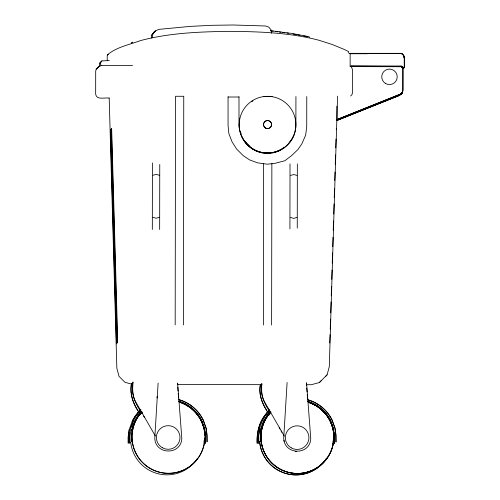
<?xml version="1.0" encoding="UTF-8"?>
<svg xmlns="http://www.w3.org/2000/svg" width="500" height="500" viewBox="0 0 500 500"><rect width="100%" height="100%" fill="white"/><g stroke="black" fill="none" stroke-linecap="round" stroke-linejoin="round"><path stroke-width="0.75" d="M107.219 60.375L107.225 55.719L108.281 54.094M228.062 96.675L228.062 125.262L228.85 133.512L232.037 141.775L236.562 148.975L243.219 155.644L249.613 159.919L257.606 162.856L267.206 164.2L274.675 163.412L284.812 160.756L291.488 155.706L297.894 149.581L301.9 143.725L305.65 135.2L306.725 126.675L306.769 96.544M238.994 96.688L238.994 126.062C239.944 134.475 243.581 142.8 250.7 147.775A27.831 27.812 -7.1 0 0 264.219 153.25A27.2 27.175 -7.1 0 0 279.05 150.85C289.106 146.281 295.869 136.131 295.887 125.069L295.931 96.525M263.631 163.419L263.381 325M271.869 163.425L271.619 325.012M348.65 53.056L348.65 51.594L343.75 49.225L332.244 44.513L318.906 40.237C289.825 32.631 259.575 31.619 229.669 31.356C199.769 31.75 169.525 32.894 140.469 40.6C129.9 44.519 117.837 46.794 108.806 53.719M350.138 65.131L350.15 54.256M401.125 66.169L403.081 67.263A11.925 11.925 0 0 0 403.519 67.606L404.325 67.562L404.25 56.969M404.325 67.562L404.338 57.975M175.181 324.894L175.525 96.275L183.756 96.281L183.412 324.906M205.631 438.837L205.575 443.381L205.55 442.131M204.037 440.763L204 443.381M332.981 440.919L332.944 443.537L332.919 443.144M334.569 440.25L334.531 443.525L334.5 442.281M152.325 229.494L152.425 162.944M159.656 229.506L159.762 164.5M289.919 228.881L290.019 163.881M297.256 228.119L297.344 163.888M129.844 441.994L129.819 443.294L129.787 442.05M258.744 443.056L258.756 443.462L258.794 442.144M260.219 441.581C260.238 439.631 260.269 431.825 261.281 428.462M336.012 139.094L335.75 147.9M330.55 319.075L330.244 329.062M330.737 312.85L331.069 301.956M331.256 295.731L331.544 286.394M331.756 279.394L332.038 270.056M332.25 263.056L332.562 252.938M332.75 246.713L333.031 237.375M333.244 230.375L333.531 221.038M333.744 214.037L334.05 203.919M334.237 197.7L334.525 188.363M334.756 180.581L335.019 172.025M335.256 164.244L335.538 154.906M337.575 96.144L329.288 366.7L327.094 374.837L325.337 376.6M330.062 334.663L329.744 342.987M260.244 385.181C258.4 395.894 263.106 405.913 269.231 414.425M260.394 385.037C258.463 396.037 263.569 406.206 269.762 414.944M261.719 383.713C259.875 394.425 264.581 404.438 270.706 412.956M261.863 383.562C261.425 389.588 261.344 396.006 264.312 401.463L284.312 436.169M157.044 397.994L157.137 396.444M158.119 383.075L154.769 438.169C155.306 455.219 181.5 455.325 181.794 438.2L177.638 383.1M287.106 382.456L283.712 438.319C284.25 455.375 310.45 455.481 310.738 438.35L306.525 382.475M131.431 383.669C129.344 394.781 133.669 405.456 140.287 414.275M131.581 383.519C129.494 394.631 133.819 405.306 140.431 414.125M132.906 382.194C130.725 393.594 135.444 404.431 142.144 413.469M133.056 382.05C132.475 388.5 132.2 395.425 135.369 401.306L155.369 436.012M402.775 91.263L402.769 69.037M130.056 432.537L129.706 441.806L129.656 435.487L130.794 427.931L133.719 419.8A38.894 38.894 0 0 1 140.856 409.75M151.287 38.013L151.669 35.181L154.269 31.888L155.556 31.356M152.363 37.55L152.831 34.013L154.956 31.2L158.65 29.388L190.606 26.363L211.975 25.3L233.363 25L265.438 25.981L268.719 27.1L271 29.781L271.675 33.275M129.319 429.406L128.287 436.856L128.231 443.281L128.188 436.956L129.213 429.513L132.244 421.275A38.894 38.894 0 0 1 138.85 411.775M259.738 428.088L258.706 435.538L258.65 441.962L258.606 435.644L259.631 428.194L262.663 419.956A38.894 38.894 0 0 1 269.8 409.9M131.769 431.244L132.119 429.125M260.712 431.4L261.175 428.569L264.088 420.662A37.287 37.287 0 0 1 270.419 411.55M402.262 92.156L402.337 91.7M109.35 60.575L101.944 60.894L99.787 63.094L99.475 64.412L99.787 65.65M401.737 93.006L401.85 92.562M402.475 91.944L401.975 93.175M402.7 91.719L402.419 92.575M130.688 428.044L133.613 419.906A38.894 38.894 0 0 1 140.75 409.856M132.231 428.419L135.031 420.613A37.287 37.287 0 0 1 141.363 411.506M401.087 93.656L400.7 94.444M401.519 93.219L401.138 94.012L399.925 94.6L336.55 119.906M402.144 92.594L401.481 93.706M97.85 67.575L97.463 68.481L98.556 66.662L101.237 65.55L132.525 65.4M292.962 137.213L293.8 135.244M97.762 67.663L96.213 69.169L95.694 71.081L95.662 94.175C96.494 100.412 104.925 97.281 108.956 98.106M400.919 94.231L401.138 93.856M401.575 93.425L400.419 94.763M402.2 92.95L403.062 90.094L403.094 70.706C403.425 68.812 402.262 66.5 400.169 66.438L350.487 66.375M292.269 138.531L289.131 142.806M154.269 31.888L151.669 35.181M155.438 30.719L152.831 34.013M99.325 66.069L96.213 69.169M401.694 93.488L402.413 92.737M108.263 54.231L107.537 54.956L107.719 54.556M100.644 62.194L101.088 61.8M101.506 61.337L101.944 60.894M99.787 63.094L100.231 62.656M101.044 61.844L100.331 63.556L100.644 64.787L101.5 65.694M402.131 93.056L400.363 94.162L336.775 119.681L399.925 94.338M403.088 68.044L403.888 67.994L403.088 68.044A12.075 12.075 0 0 1 402.644 67.7L402.275 67.387M403.519 67.606L403.481 67.487A10.913 10.913 0 0 1 403.125 67.213L401.438 66.162M403.675 68.213L402.919 68.213M404.113 67.775L403.263 67.706A11.013 11.013 0 0 1 402.912 67.431L402.544 67.119M306.537 384.719L311.225 384.725L319.369 382.55L321.125 380.794M319.369 382.55L327.094 374.837M401.144 93.975L401.919 93.269M401.069 94.113L399.081 95.444L336.431 120.456M400.631 94.55L398.869 95.656L336.925 120.388M350.606 96.006L351.969 94.65L352.494 92.737L352.519 69.644L351.406 66.963M401.356 93.763L399.7 94.562M400.731 94.388L399.075 95.181M131.613 42.881L132.713 42.219M131.55 42.944L132.65 42.281M283.694 147.75L279.006 150.519A27.2 27.181 -7.1 0 1 274.119 152.275M159.281 217.281L156.113 218.238L152.931 217.275M296.869 217.45L293.7 218.4L290.519 217.438M401.419 93.556L400.138 94.125M400.144 94.831L336.644 120.244M152.994 175.225L156.181 174.387L159.344 175.231M290.581 175.387L293.762 174.55L296.931 175.394M337.056 119.831L399.487 94.775M336.712 120.6L398.425 95.831M400.05 53.4L400.8 53.394A2.75 2.75 0 0 1 402.025 53.75L403.963 56.006M400.306 53.5L349.569 53.506M349.731 53.344L400.85 53.344A2.75 2.75 0 0 1 402.075 53.7M349.613 53.456L399.931 53.519M350.119 53.731L367.15 53.75M349.888 66.019L400.913 66.094M350.5 66.188L401.806 66.5M350.456 66.237L400.7 66.312M350.231 66.456L361.944 66.469M350.275 66.594L400.494 66.725M402.506 68.619L403.263 68.619L402.456 68.669M228.1 97.006L239.031 97.019M177.638 384.562L262.006 384.663M400.256 53.55L401.481 53.669M295.113 451.4L296.562 451.438M270.425 30.656L291.1 33.344L308.575 36.6L309.706 37.194M270.956 30.962L273.263 31.169M400.863 66.144L401.175 66.119M400.637 53.556L401.431 53.719M275.556 31.481L277.85 31.8M279.381 32.006L280.912 32.219M282.444 32.425L284.738 32.744M287.031 33.056L288.562 33.269M293.137 34.006L296.938 34.719M298.456 35L299.975 35.281M303.775 35.994L307.575 36.7M401.225 66.375L402.344 66.856M132.369 384.312L124.969 382.319L119.019 376.35L116.844 368.206L109.188 97.762M401.269 66.662L402.694 67.65A12.075 12.075 0 0 0 403.131 67.994M402.362 54.175L401.912 53.869L402.312 54.225M402.025 66.7L402.962 67.381A11.013 11.013 0 0 0 403.312 67.656M401.388 67.106L402.075 67.731M402.969 54.488L403.731 55.5M244.544 141.375L250.656 147.444A27.831 27.812 -7.1 0 0 263.488 152.825M403.294 55.113L403.619 55.619M403.244 55.163L403.569 55.669M244.15 140.756L241.475 135.794M279.169 427.638L279.938 428.975M281.087 430.975L281.856 432.312M143.681 416.138L144.45 417.475M333.575 429.65L330.669 421.512A38.894 38.894 0 0 0 320.125 408.331A38.519 38.519 0 0 0 307.587 401.6M330.806 422.294L332.738 427.719M203.331 420.669L205.994 428.131L206.6 431.969M204.625 429.494L201.725 421.356A38.894 38.894 0 0 0 191.175 408.175A38.519 38.519 0 0 0 178.644 401.444M201.856 422.144L204.281 428.925M404.012 55.956L404.2 57.019M403.844 56.125L404.038 57.181M283.925 440.262L284.225 441.425M403.994 56.625L404.087 57.131M403.725 56.9L403.812 57.406M333.738 430.781L330.613 420.85A37.287 37.287 0 0 0 320.5 408.2A36.938 36.931 0 0 0 307.994 401.6M335.669 432.887L334.938 428.288L332.038 420.144A38.894 38.894 0 0 0 327.95 413.569M334.056 432.719L334.3 434.256M204.994 431.8L205.238 433.331M334.075 432.9L334.225 434.325M205.281 434.169L204.45 428.5L201.669 420.694A37.287 37.287 0 0 0 191.556 408.05A36.938 36.938 0 0 0 179.05 401.444M335.737 433.6L335.994 442.069L336.056 435.631L335.044 428.175L332.144 420.037A38.894 38.894 0 0 0 321.594 406.856A38.519 38.519 0 0 0 307.675 399.719M206.725 432.738L207.05 441.912L207.113 435.481L206.1 428.025L203.2 419.888A38.894 38.894 0 0 0 192.65 406.706A38.519 38.519 0 0 0 178.731 399.562M306.406 383.425L306.581 385.756M306.756 388.081L307.05 391.962M307.225 394.294L307.581 398.95M177.463 383.275L177.581 384.825M177.756 387.156L178.05 391.031M178.225 393.363L178.575 398.019M336.256 128.819L336.262 129.225M336.869 106.194L336.987 119.469M334.375 439.519L334.406 442.075L334.469 435.644L333.5 428.55L330.719 420.744A37.287 37.287 0 0 0 320.606 408.094A36.938 36.938 0 0 0 308.106 401.494M205.431 438.719L205.463 441.925L205.525 435.487L204.556 428.394L201.775 420.588A37.287 37.287 0 0 0 191.663 407.944A36.938 36.931 0 0 0 178.431 401.125M131.25 438.625L131.281 441.838L131.344 435.4L132.338 428.306L135.137 420.506A37.287 37.287 0 0 1 141.469 411.4M249.331 145.856A27.856 27.856 0 0 1 245.338 141.631M241.181 133.956A27.856 27.856 0 0 1 240.538 131.875M239.638 126.112A27.856 27.856 0 0 1 239.6 124.663M251.706 101.719A27.856 27.856 0 0 1 252.931 100.931M179.794 402.219A36.438 36.438 0 0 1 201.112 453.1A36.438 36.438 0 0 1 147.669 466.763A36.438 36.438 0 0 1 141.956 411.894M141.669 413.719A35.425 35.425 0 0 1 142.669 412.612M204.85 437.731A36.438 36.438 0 0 1 154.975 470.806A36.438 36.438 0 0 1 141.363 412.531M179.719 402.294A36.438 36.438 0 0 1 189.875 407.481M191.669 408.875A36.438 36.438 0 0 1 197.475 414.944M197.925 415.55A36.438 36.438 0 0 1 204.831 435.469M197.262 458.619A36.438 36.438 0 0 1 130.7 442.156M131.312 430.775A36.438 36.438 0 0 1 131.669 429.288M132.544 426.394A36.438 36.438 0 0 1 139.887 414M326.281 458.7A36.438 36.438 0 0 1 259.65 441.475A36.438 36.438 0 0 0 326.669 458.094M260.331 430.856A36.438 36.438 0 0 1 269.425 413.519M262.656 423.669A36.438 36.438 0 0 1 266.044 417.675M266.481 417.062A36.438 36.438 0 0 1 269.394 413.55M270.856 412.094A36.438 36.438 0 0 0 283.594 470.788A36.438 36.438 0 0 0 333.825 437.856A36.438 36.438 0 0 1 283.919 470.956A36.438 36.438 0 0 1 270.306 412.688M333.831 437.106A36.438 36.438 0 0 0 308.694 402.419A36.438 36.438 0 0 1 333.8 436.381M308.738 402.375A36.438 36.438 0 0 1 330.062 453.256A36.438 36.438 0 0 1 276.613 466.919A36.438 36.438 0 0 1 270.9 412.044M178.625 399.669A38.519 38.519 0 0 1 192.544 406.812A38.894 38.894 0 0 1 203.094 419.994M268.331 411.375A38.894 38.894 0 0 0 261.188 421.425C257.9 428.319 256.919 435.887 257.181 443.431C256.688 435.925 257.894 428.394 261.081 421.538A38.894 38.894 0 0 1 268.225 411.481M267 415.25A37.287 37.287 0 0 1 268.944 413.025M308.856 402.169A38.519 38.519 0 0 1 312.194 403.55M312.838 403.862A38.519 38.519 0 0 1 320.012 408.438A38.894 38.894 0 0 1 326 414.431M326.475 415.037A38.894 38.894 0 0 1 330.562 421.619M267.838 414.231A37.287 37.287 0 0 1 268.837 413.131M239.188 124.637A28.231 28.231 0 0 1 242.087 112.181A28.5 28.5 0 0 1 249.838 102.531A28.231 28.231 0 0 1 267.569 96.319A28.231 28.231 0 0 1 285.287 102.575A28.5 28.5 0 0 1 293.012 112.238A28.231 28.231 0 0 1 295.887 124.7A28.231 28.231 0 0 1 289.631 142.419A28.5 28.5 0 0 1 279.969 150.144M239.125 124.7A28.231 28.231 0 0 0 245.338 142.431A28.5 28.5 0 0 0 254.981 150.181A28.231 28.231 0 0 0 261 152.319M239.462 120.4A28.231 28.231 0 0 1 239.725 118.963M280.056 150.056A28.231 28.231 0 0 1 267.594 152.925M245.4 142.369A28.5 28.5 0 0 0 255.044 150.119A28.231 28.231 0 0 0 267.506 153.019M273.419 152.438A27.2 27.181 -7.1 0 1 272 152.719M270.569 152.925A27.2 27.181 -7.1 0 1 264.181 152.912M264.6 96.525A28.231 28.231 0 0 1 270.356 96.531M279.269 150.512A28.231 28.231 0 0 1 273.938 152.338M273.231 152.494A28.231 28.231 0 0 1 271.8 152.75M270.344 152.938A28.231 28.231 0 0 1 264.587 152.931M263.137 152.744A28.231 28.231 0 0 1 261.706 152.481M307.569 399.825A38.519 38.519 0 0 1 313.669 402.075M314.312 402.388A38.519 38.519 0 0 1 320.881 406.488M321.488 406.962A38.894 38.894 0 0 1 327.475 412.962M262.556 420.062A38.894 38.894 0 0 1 269.694 410.006M263.975 420.769A37.287 37.287 0 0 1 270.312 411.656M138.056 415.1A37.287 37.287 0 0 1 140 412.869M178.538 401.556A38.519 38.519 0 0 1 191.069 408.281A38.894 38.894 0 0 1 201.619 421.463M132.137 421.381A38.894 38.894 0 0 1 139.281 411.325M138.894 414.075A37.287 37.287 0 0 1 139.894 412.975M111.356 128.85L117.369 343.038L117.394 330.288L111.65 128.562L111.356 128.85M110.463 129.75L116.475 343.931L116.5 331.188L110.756 129.456L110.463 129.75M263.725 96.381L271.962 96.388L263.725 96.381M265.512 128.112A4.044 4.044 0 0 0 271.588 124.619A4.044 4.044 0 0 0 265.525 121.106A4.044 4.044 0 0 0 265.512 128.112M265.538 127.994A4.025 4.025 0 0 0 271.581 124.513A4.025 4.025 0 0 0 265.544 121.019A4.025 4.025 0 0 0 265.538 127.994M291.219 447.844A11.794 11.794 0 0 0 308.925 437.65A11.794 11.794 0 0 0 291.244 427.413A11.794 11.794 0 0 0 291.219 447.844M162.275 447.688A11.794 11.794 0 0 0 179.981 437.494A11.794 11.794 0 0 0 162.3 427.256A11.794 11.794 0 0 0 162.275 447.688M385.6 83.531A7.738 7.738 0 0 0 397.219 76.844A7.738 7.738 0 0 0 385.619 70.125A7.738 7.738 0 0 0 385.6 83.531"/></g></svg>
